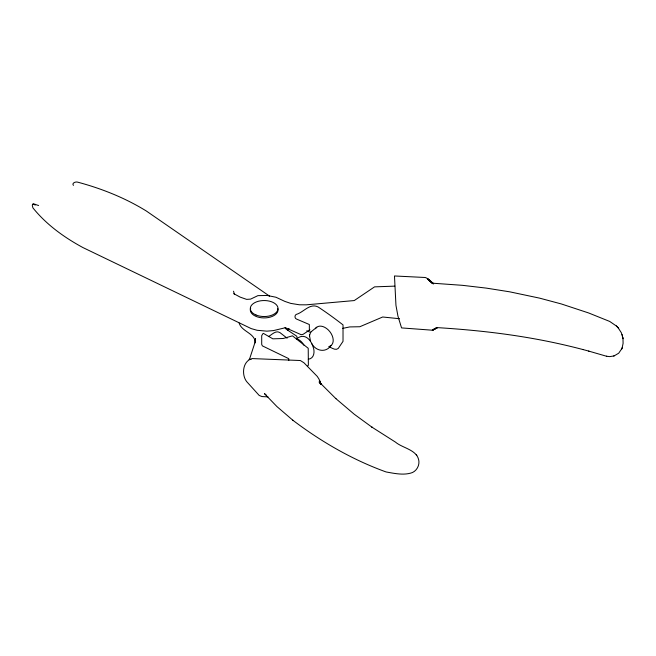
<?xml version="1.0" encoding="UTF-8"?>
<svg xmlns="http://www.w3.org/2000/svg" width="656" height="656" viewBox="0 0 656 656"><rect width="100%" height="100%" fill="white"/><g stroke="black" fill="none" stroke-linecap="round" stroke-linejoin="round"><path stroke-width="0.98" d="M310.55 341.276L309.55 336.011M309.681 334.921L310.55 332.576M309.55 336.069L309.689 334.855M249.542 359.07L254.331 344.507L255.479 338.562L255.479 342.358M622.109 348.008L623.093 343.4L622.979 338.234M308.304 359.242C314.577 358.488 314.954 350.993 312.92 346.425C310.69 339.234 303.99 332.469 296.61 338.972M614.311 355.798L618.706 353.207L621.904 348.557M621.773 348.943L622.249 347.606M311.1 331.805L316.741 327.229M310.509 332.633L311.141 331.739M287.631 330.173L289.058 328.451M331.001 345.573C325.868 353.084 315.921 351.132 311.903 343.834M309.944 329.812L303.129 334.306L301.145 334.699L285.434 327.713L273.404 330.608L266.877 331.157L257.119 330.28L251.199 328.599L82.959 247.583C64.165 237.398 46.346 224.606 32.898 207.837C30.561 201.023 35.686 204.992 38.622 205.492M268.468 336.602C271.625 334.863 275.84 329.935 279.932 332.584L287.107 338.193M616.681 326.212L609.703 321.44L588.612 312.953L561.323 303.949L539.544 298.127L509.696 291.822L486.219 288.099L462.373 285.319L431.992 283.154L432.566 283.269L427.376 278.603L433.116 283.49L427.819 279.153C438.946 289.878 430.115 278.964 425.236 277.496L394.477 275.971L395.953 305.335L397.954 316.159L401.554 327.918L432.411 330.206L437.421 327.426M432.452 330.198L437.314 327.623C487.662 330.755 534.853 336.848 583.135 349.591M307.393 366.401L308.361 365.195L308.222 348.279L292.453 335.839L283.171 338.504L272.847 338.832L263.368 333.363L262.826 333.765L261.703 335.667L261.703 344.416L262.384 345.876L288.755 358.66L288.755 360.562M606.423 356.216L609.736 356.618L613.729 355.987M613.696 356.003L614.377 355.773M342.571 328.41L349.722 326.926L359.816 326.737L382.694 316.996L399.561 318.726M292.715 420.143C321.096 441.652 352.559 459.856 386.081 471.951C394.625 473.468 404.104 475.625 412.509 472.525C416.658 470.541 419.282 465.891 418.922 461.316C417.733 449.713 402.759 448.351 395.502 442.136L371.886 427.122L372.231 427.359L354.273 414.256L335.577 398.372L335.913 398.676L319.078 381.899L320.243 383.309M394.805 286.131L374.551 286.869L354.248 300.563L306.155 304.835L299.39 304.786L290.723 303.392L284.893 301.416L275.963 297.242L267.197 295.479L257.915 295.635L250.617 299.12L246.615 299.374L240.211 297.143L233.766 293.667M267.984 396.888L261.916 396.544L259.202 395.445L246.656 381.587C241.334 374.748 242.671 360.98 252.15 358.578L300.35 360.521L303.892 362.727L317.25 376.396L319.005 379.111L320.735 384.055L319.439 380.332L320.448 383.596M248.985 359.357L251.018 359.545M582.848 349.509L588.957 351.149M588.653 351.075L606.71 356.298M306.762 330.796L310.501 332.395M328.853 346.762C331.469 347.467 335.519 351.042 338.258 348.418L343.022 341.358L343.022 324.892C334.913 318.611 326.614 312.543 318.029 306.926C309.804 302.826 303.375 312.518 296.241 314.421C294.495 315.224 294.585 318.431 296.471 319.029L309.345 324.515L309.345 330.214M33.161 204.09L35.293 205.082M266.131 394.945L264.458 393.641L276.922 406.564L293.06 420.422M269.591 296.168L146.321 211.002C125.05 197.882 101.582 188.518 77.474 182.097C75.637 181.466 71.373 183.213 73.423 185.41M433.641 283.827L428.024 279.456L433.378 283.646M617.099 326.631L617.698 327.262M616.386 325.917L618.633 328.361M618.075 327.68L621.388 332.822L623.052 338.693M416.273 454.715L416.814 455.436M320.85 384.178L319.734 381.653L320.735 383.94M234.471 294.511L233.528 291.207M320.718 383.867L319.685 381.366L320.661 383.744M320.653 383.678L319.644 381.128L320.915 384.391L319.529 380.619L320.735 384.055M239.137 323.064C241.769 331.887 254.872 332.838 255.455 342.949M622.093 334.56L622.232 334.995M622.38 335.47L622.519 335.913M285.065 327.631L286.098 329.115L296.758 336.2L297.209 338.873M622.831 337.291L622.905 337.742M315.421 328.746A11.619 7.634 52 0 1 329.911 331.739A11.619 7.634 52 0 1 329.189 346.466M296.414 339.193A11.619 5.633 66.9 0 1 304.081 345.368M277.841 308.681A13.85 7.995 0 0 1 263.597 317.914A13.85 7.995 0 0 1 250.69 308.049M437.413 327.459L432.411 330.206L437.404 327.516M437.396 327.541L432.296 330.099L437.347 327.615M256.004 315.003A13.85 7.995 0 0 0 277.931 309.386A13.85 7.995 0 0 0 258.538 301.227A13.85 7.995 0 0 0 256.004 315.003"/></g></svg>
